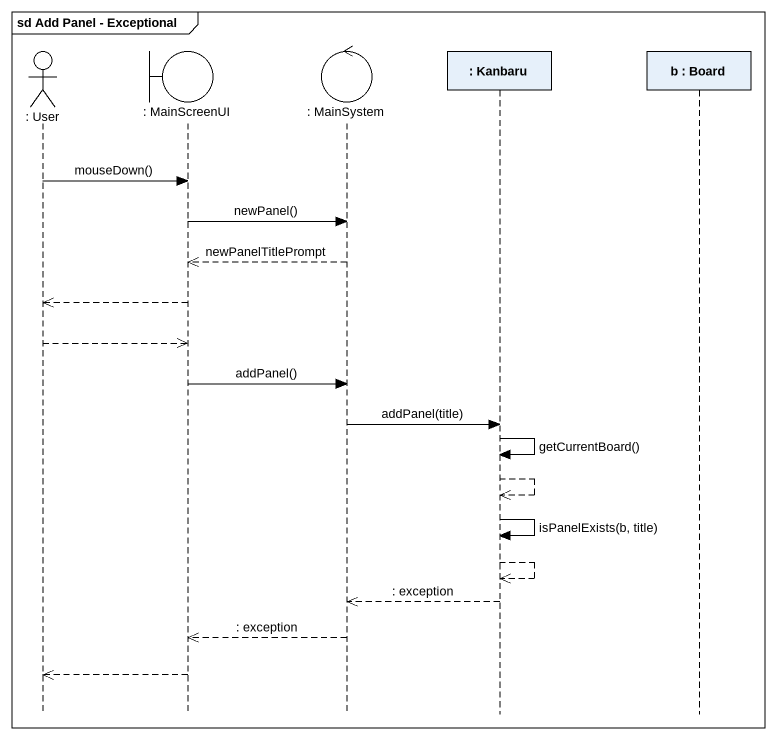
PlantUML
@startuml
mainframe sd Add Panel - Exceptional
hide footbox
actor ": User" as User
boundary ": MainScreenUI" as MainScreenUI
control ": MainSystem" as MainSystem
participant ": Kanbaru" as Kanbaru
participant "b : Board" as b_Board

User -> MainScreenUI : mouseDown()
MainScreenUI -> MainSystem : newPanel()
MainSystem -->> MainScreenUI : newPanelTitlePrompt
MainScreenUI -->> User
User -->> MainScreenUI
MainScreenUI -> MainSystem : addPanel()
MainSystem -> Kanbaru : addPanel(title)
Kanbaru -> Kanbaru : getCurrentBoard()
Kanbaru -->> Kanbaru
Kanbaru -> Kanbaru : isPanelExists(b, title)
Kanbaru -->> Kanbaru
Kanbaru -->> MainSystem : : exception
MainSystem -->> MainScreenUI : : exception
MainScreenUI -->> User
@enduml
